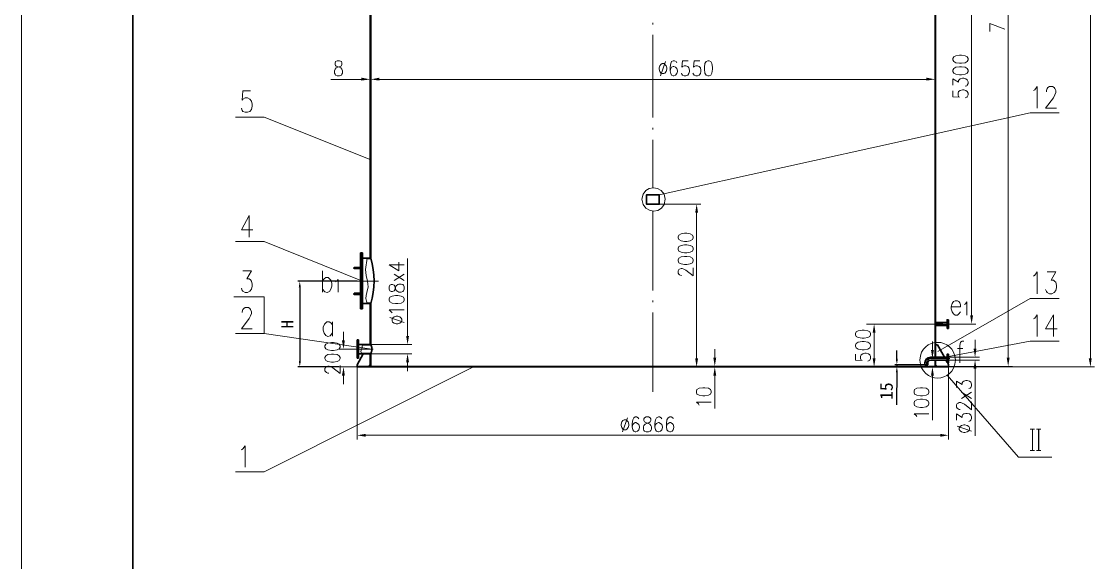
# Model space of a CAD drawing. Header units: millimetres. Extents: x 0 to 1181, y 0 to 1658.
# Drawn here: x 9 to 680, y 942 to 1280 of the extents above; entities that cross this region are included whole.
import ezdxf

# ---------------------------------------------------------------- set-up
doc = ezdxf.new("R2010")
doc.units = ezdxf.units.MM
doc.layers.add('1', color=7, linetype='Continuous')

msp = doc.modelspace()

# ---------------------------------------------------------------- hatches: boundary and pattern name
h = msp.add_hatch(color=0)
h.dxf.hatch_style = 2
h.paths.add_polyline_path([(221.4, 1244.84), (221.4, 1243.04), (226.8, 1243.76)])
h = msp.add_hatch(color=0)
h.dxf.hatch_style = 2
h.paths.add_polyline_path([(232.56, 1244.84), (232.56, 1243.04), (227.16, 1243.76)])
h = msp.add_hatch(color=0)
h.dxf.hatch_style = 2
h.paths.add_polyline_path([(232.56, 1244.84), (232.56, 1243.04), (227.16, 1243.76)])
h = msp.add_hatch(color=0)
h.dxf.hatch_style = 2
h.paths.add_polyline_path([(574.56, 1244.84), (574.56, 1243.04), (579.96, 1243.76)])
h = msp.add_hatch(color=0)
h.dxf.hatch_style = 2
h.paths.add_polyline_path([(430.02, 1160.42), (431.82, 1160.42), (430.92, 1165.82)])
h = msp.add_hatch(color=0)
h.dxf.hatch_style = 2
h.paths.add_polyline_path([(601.92, 1096.34), (603.72, 1096.34), (602.82, 1090.94)])
h = msp.add_hatch(color=0)
h.dxf.hatch_style = 2
h.paths.add_polyline_path([(540.97, 1085.54), (542.77, 1085.54), (541.87, 1090.94)])
h = msp.add_hatch(color=0)
h.dxf.hatch_style = 2
h.paths.add_polyline_path([(209.16, 1080.68), (210.96, 1080.68), (210.24, 1075.28)])
h = msp.add_hatch(color=0)
h.dxf.hatch_style = 2
h.paths.add_polyline_path([(249.3, 1083.56), (251.1, 1083.56), (250.2, 1078.16)])
h = msp.add_hatch(color=0)
h.dxf.hatch_style = 2
h.paths.add_polyline_path([(577.44, 1074.74), (579.24, 1074.74), (578.34, 1069.52)])
h = msp.add_hatch(color=0)
h.dxf.hatch_style = 2
h.paths.add_polyline_path([(604.08, 1075.64), (605.88, 1075.64), (604.98, 1070.24)])
h = msp.add_hatch(color=0)
h.dxf.hatch_style = 2
h.paths.add_polyline_path([(249.3, 1067), (251.1, 1067), (250.2, 1072.4)])
h = msp.add_hatch(color=0)
h.dxf.hatch_style = 2
h.paths.add_polyline_path([(430.02, 1069.52), (431.82, 1069.52), (430.92, 1064.12)])
h = msp.add_hatch(color=0)
h.dxf.hatch_style = 2
h.paths.add_polyline_path([(441.36, 1069.88), (443.16, 1069.88), (442.26, 1064.48)])
h = msp.add_hatch(color=0)
h.dxf.hatch_style = 2
h.paths.add_polyline_path([(540.97, 1069.52), (542.77, 1069.52), (541.87, 1064.12)])
h = msp.add_hatch(color=0)
h.dxf.hatch_style = 2
h.paths.add_polyline_path([(604.08, 1063.04), (605.88, 1063.04), (604.98, 1068.44)])
h = msp.add_hatch(color=0)
h.dxf.hatch_style = 2
h.paths.add_polyline_path([(624.78, 1069.88), (626.58, 1069.88), (625.68, 1064.48)])
h = msp.add_hatch(color=0)
h.dxf.hatch_style = 2
h.paths.add_polyline_path([(676.08, 1069.52), (677.88, 1069.52), (677.16, 1064.12)])
h = msp.add_hatch(color=0)
h.dxf.hatch_style = 2
h.paths.add_polyline_path([(209.16, 1058.72), (210.96, 1058.72), (210.24, 1064.12)])
h = msp.add_hatch(color=0)
h.dxf.hatch_style = 2
h.paths.add_polyline_path([(441.36, 1058.72), (443.16, 1058.72), (442.26, 1064.12)])
h = msp.add_hatch(color=0)
h.dxf.hatch_style = 2
h.paths.add_polyline_path([(577.44, 1058.72), (579.24, 1058.72), (578.34, 1064.12)])
h = msp.add_hatch(color=0)
h.dxf.hatch_style = 2
h.paths.add_polyline_path([(224.1, 1022.36), (224.1, 1020.56), (218.7, 1021.46)])
h = msp.add_hatch(color=0)
h.dxf.hatch_style = 2
h.paths.add_polyline_path([(583.2, 1022.36), (583.2, 1020.56), (588.42, 1021.46)])

# ---------------------------------------------------------------- linework, layer by layer
for p, q in [((218.69, 1117.63), (181.59, 1117.63)), ((182.84, 1115.13), (182.84, 1066.65)), ((556.1, 1068.07), (556.13, 1074.41)), ((207.14, 1064.15), (181.59, 1064.15)), ((573.54, 1065.57), (554.85, 1065.57)), ((565.16, 1064.47), (554.85, 1064.47)), ((556.1, 1061.97), (555.82, 1040.45)), ((556.1, 1065.57), (556.1, 1064.47))]:
    msp.add_line(p, q)
for points in [[(182.2, 1113.88), (183.45, 1113.88), (182.83, 1117.63)], [(182.21, 1067.9), (183.46, 1067.9), (182.84, 1064.15)], [(555.47, 1069.32), (556.72, 1069.32), (556.1, 1065.57)], [(555.48, 1060.72), (556.73, 1060.72), (556.1, 1064.47)]]:
    msp.add_solid(points)
at = {"layer": '1', "color": 0, "lineweight": 9}
for points in [[(8.82, 1658.3), (8.82, 0.32)], [(677.16, 1505.84), (677.16, 1069.52)], [(625.68, 1448.96), (625.68, 1069.88)], [(602.82, 1096.34), (602.82, 1371.02)], [(403.56, 1279.04), (403.56, 1278.14)], [(614.16, 1273.64), (614.16, 1278.68), (623.52, 1275.08)], [(403.56, 1271.66), (403.56, 1220)], [(411.48, 1254.92), (408.24, 1245.92)], [(418.5, 1254.02), (418.14, 1254.92), (417.06, 1255.46), (416.34, 1255.46), (415.26, 1254.92), (414.72, 1253.66), (414.36, 1251.32), (414.36, 1249.16), (414.72, 1247.36), (415.26, 1246.46), (416.34, 1245.92), (416.7, 1245.92), (417.78, 1246.46), (418.5, 1247.36), (418.86, 1248.8), (418.86, 1249.16), (418.5, 1250.6), (417.78, 1251.32), (416.7, 1251.86), (416.34, 1251.86), (415.26, 1251.32), (414.72, 1250.6), (414.36, 1249.16)], [(425.7, 1255.46), (422.1, 1255.46), (421.74, 1251.32), (422.1, 1251.86), (423.18, 1252.22), (424.26, 1252.22), (425.34, 1251.86), (426.06, 1250.96), (426.42, 1249.52), (426.42, 1248.8), (426.06, 1247.36), (425.34, 1246.46), (424.26, 1245.92), (423.18, 1245.92), (422.1, 1246.46), (421.74, 1247), (421.38, 1247.72)], [(432.9, 1255.46), (429.3, 1255.46), (428.94, 1251.32), (429.3, 1251.86), (430.38, 1252.22), (431.46, 1252.22), (432.54, 1251.86), (433.26, 1250.96), (433.62, 1249.52), (433.62, 1248.8), (433.26, 1247.36), (432.54, 1246.46), (431.46, 1245.92), (430.38, 1245.92), (429.3, 1246.46), (428.94, 1247), (428.58, 1247.72)], [(437.94, 1255.46), (436.86, 1254.92), (436.14, 1253.66), (435.78, 1251.32), (435.78, 1250.06), (436.14, 1247.72), (436.86, 1246.46), (437.94, 1245.92), (438.66, 1245.92), (439.74, 1246.46), (440.46, 1247.72), (440.82, 1250.06), (440.82, 1251.32), (440.46, 1253.66), (439.74, 1254.92), (438.66, 1255.46), (437.94, 1255.46)], [(591.12, 1256), (591.66, 1254.92), (592.92, 1254.2), (595.26, 1253.84), (596.52, 1253.84), (598.86, 1254.2), (600.12, 1254.92), (600.66, 1256), (600.66, 1256.72), (600.12, 1257.8), (598.86, 1258.52), (596.52, 1258.88), (595.26, 1258.88), (592.92, 1258.52), (591.66, 1257.8), (591.12, 1256.72), (591.12, 1256)], [(409.32, 1253.66), (408.6, 1253.12), (407.88, 1252.22), (407.52, 1250.96), (407.52, 1250.06), (407.88, 1248.8), (408.6, 1247.72), (409.32, 1247.36), (410.4, 1247.36), (411.12, 1247.72), (411.84, 1248.8), (412.2, 1250.06), (412.2, 1250.96), (411.84, 1252.22), (411.12, 1253.12), (410.4, 1253.66), (409.32, 1253.66)], [(591.12, 1248.8), (591.66, 1247.72), (592.92, 1247), (595.26, 1246.64), (596.52, 1246.64), (598.86, 1247), (600.12, 1247.72), (600.66, 1248.8), (600.66, 1249.52), (600.12, 1250.6), (598.86, 1251.32), (596.52, 1251.68), (595.26, 1251.68), (592.92, 1251.32), (591.66, 1250.6), (591.12, 1249.52), (591.12, 1248.8)], [(221.4, 1243.76), (202.32, 1243.76)], [(226.8, 1244.12), (226.8, 1246.64)], [(227.16, 1189.58), (227.16, 1246.64)], [(227.16, 1244.12), (227.16, 1246.64)], [(232.56, 1243.76), (574.56, 1243.76)], [(232.56, 1243.76), (237.96, 1243.76)], [(579.96, 1189.22), (579.96, 1246.64)], [(591.12, 1240.16), (591.12, 1244.12), (594.72, 1241.96), (594.72, 1243.04), (595.26, 1243.76), (595.62, 1244.12), (597.06, 1244.48), (597.96, 1244.48), (599.22, 1244.12), (600.12, 1243.4), (600.66, 1242.32), (600.66, 1241.24), (600.12, 1240.16), (599.76, 1239.8), (598.86, 1239.44)], [(152.1, 1236.56), (147.24, 1236.56), (146.88, 1230.8), (147.24, 1231.52), (148.68, 1232.24), (150.12, 1232.24), (151.56, 1231.52), (152.64, 1230.08), (153, 1228.28), (153, 1227.02), (152.64, 1225.04), (151.56, 1223.78), (150.12, 1223.24), (148.68, 1223.24), (147.24, 1223.78), (146.88, 1224.32), (146.34, 1225.76)], [(591.12, 1236.56), (591.12, 1232.96), (595.26, 1232.6), (594.72, 1232.96), (594.36, 1234.04), (594.36, 1235.12), (594.72, 1236.2), (595.62, 1236.92), (597.06, 1237.28), (597.96, 1237.28), (599.22, 1236.92), (600.12, 1236.2), (600.66, 1235.12), (600.66, 1234.04), (600.12, 1232.96), (599.76, 1232.6), (598.86, 1232.24)], [(641.52, 1236.74), (642.42, 1237.28), (643.86, 1239.26), (643.86, 1225.76)], [(649.62, 1236.02), (649.62, 1236.74), (650.16, 1238), (650.52, 1238.72), (651.6, 1239.26), (653.4, 1239.26), (654.48, 1238.72), (654.84, 1238), (655.38, 1236.74), (655.38, 1235.48), (654.84, 1234.04), (653.94, 1232.24), (649.08, 1225.76), (655.92, 1225.76)], [(407.52, 1171.76), (639.54, 1222.88)], [(657.54, 1222.88), (639.54, 1222.88)], [(226.8, 1193.72), (160.56, 1220.18), (142.56, 1220.18)], [(403.56, 1213.52), (403.56, 1212.44)], [(403.56, 1205.96), (403.56, 1176.08)], [(403.56, 1161.5), (403.56, 1112)], [(407.88, 1165.82), (433.62, 1165.82)], [(151.2, 1158.8), (146.34, 1149.8), (153.54, 1149.8)], [(151.2, 1158.8), (151.2, 1145.3)], [(430.92, 1160.42), (430.92, 1069.52)], [(419.4, 1144.76), (419.76, 1143.68), (421.2, 1142.96), (423.36, 1142.6), (424.8, 1142.6), (426.96, 1142.96), (428.4, 1143.68), (428.76, 1144.76), (428.76, 1145.48), (428.4, 1146.56), (426.96, 1147.28), (424.8, 1147.64), (423.36, 1147.64), (421.2, 1147.28), (419.76, 1146.56), (419.4, 1145.48), (419.4, 1144.76)], [(160.56, 1142.42), (142.56, 1142.42)], [(222.12, 1117.76), (160.56, 1142.42)], [(419.4, 1137.56), (419.76, 1136.48), (421.2, 1135.76), (423.36, 1135.4), (424.8, 1135.4), (426.96, 1135.76), (428.4, 1136.48), (428.76, 1137.56), (428.76, 1138.28), (428.4, 1139.36), (426.96, 1140.08), (424.8, 1140.44), (423.36, 1140.44), (421.2, 1140.08), (419.76, 1139.36), (419.4, 1138.28), (419.4, 1137.56)], [(220.32, 1133.6), (222.48, 1133.6)], [(225, 1103.72), (224.46, 1105.34), (224.1, 1106.96), (224.28, 1108.76), (224.64, 1110.56), (225.54, 1114.16), (225.36, 1115.96), (225.18, 1117.76), (224.28, 1121.36), (223.92, 1124.96), (225, 1132.16)], [(238.68, 1127.84), (244.8, 1124.24), (244.8, 1129.64)], [(238.68, 1127.84), (248.04, 1127.84)], [(250.2, 1083.56), (250.2, 1131.8)], [(419.4, 1130.36), (419.76, 1129.28), (421.2, 1128.56), (423.36, 1128.2), (424.8, 1128.2), (426.96, 1128.56), (428.4, 1129.28), (428.76, 1130.36), (428.76, 1131.08), (428.4, 1132.16), (426.96, 1132.88), (424.8, 1133.24), (423.36, 1133.24), (421.2, 1132.88), (419.76, 1132.16), (419.4, 1131.08), (419.4, 1130.36)], [(147.24, 1124.24), (152.64, 1124.24), (149.76, 1119.2), (151.2, 1119.2), (152.1, 1118.48), (152.64, 1117.76), (153, 1115.96), (153, 1114.52), (152.64, 1112.72), (151.56, 1111.46), (150.12, 1110.74), (148.68, 1110.74), (147.24, 1111.46), (146.88, 1112), (146.34, 1113.44)], [(197.1, 1110.92), (197.1, 1124.24)], [(216.54, 1126.04), (220.86, 1126.04)], [(248.04, 1118.12), (241.74, 1122.08)], [(248.04, 1122.08), (241.74, 1118.12)], [(421.56, 1121.36), (421.2, 1121.36), (420.12, 1121.72), (419.76, 1122.08), (419.4, 1122.8), (419.4, 1124.24), (419.76, 1124.96), (420.12, 1125.32), (421.2, 1125.68), (421.92, 1125.68), (423, 1125.32), (424.26, 1124.6), (428.76, 1121), (428.76, 1126.04)], [(641.52, 1120.82), (642.42, 1121.54), (643.86, 1123.52), (643.86, 1109.84)], [(650.16, 1123.52), (655.38, 1123.52), (652.5, 1118.3), (653.94, 1118.3), (654.84, 1117.58), (655.38, 1117.04), (655.92, 1115.06), (655.92, 1113.8), (655.38, 1111.82), (654.48, 1110.56), (653.04, 1109.84), (651.6, 1109.84), (650.16, 1110.56), (649.62, 1111.28), (649.08, 1112.54)], [(205.2, 1117.4), (205.92, 1117.76), (206.82, 1118.84), (206.82, 1110.92)], [(232.02, 1117.76), (218.16, 1117.76)], [(238.68, 1112.72), (239.04, 1111.64), (239.94, 1111.28), (240.84, 1111.28), (241.74, 1111.64), (242.28, 1112.36), (242.64, 1113.8), (243.18, 1114.88), (244.08, 1115.6), (244.8, 1115.96), (246.24, 1115.96), (247.14, 1115.6), (247.68, 1115.24), (248.04, 1114.16), (248.04, 1112.72), (247.68, 1111.64), (247.14, 1111.28), (246.24, 1110.92), (244.8, 1110.92), (244.08, 1111.28), (243.18, 1112), (242.64, 1113.08), (242.28, 1114.52), (241.74, 1115.24), (240.84, 1115.6), (239.94, 1115.6), (239.04, 1115.24), (238.68, 1114.16), (238.68, 1112.72)], [(160.56, 1085), (160.56, 1107.86), (141.66, 1107.86)], [(216.54, 1109.84), (220.86, 1109.84)], [(238.68, 1105.88), (239.04, 1104.8), (240.48, 1104.08), (242.64, 1103.72), (244.08, 1103.72), (246.24, 1104.08), (247.68, 1104.8), (248.04, 1105.88), (248.04, 1106.6), (247.68, 1107.68), (246.24, 1108.4), (244.08, 1108.76), (242.64, 1108.76), (240.48, 1108.4), (239.04, 1107.68), (238.68, 1106.6), (238.68, 1105.88)], [(657.54, 1106.96), (639.54, 1106.96), (581.76, 1073.84)], [(146.88, 1098.14), (146.88, 1098.68), (147.24, 1100.12), (147.78, 1100.66), (148.68, 1101.38), (150.66, 1101.38), (151.56, 1100.66), (152.1, 1100.12), (152.64, 1098.68), (152.64, 1097.6), (152.1, 1096.16), (151.2, 1094.36), (146.34, 1087.88), (153, 1087.88)], [(220.32, 1102.1), (222.48, 1102.1)], [(403.56, 1105.7), (403.56, 1104.62)], [(590.04, 1101.74), (595.98, 1101.74), (595.98, 1103), (595.44, 1104.26), (594.9, 1104.98), (594, 1105.52), (592.56, 1105.52), (591.48, 1104.98), (590.58, 1103.72), (590.04, 1101.74), (590.04, 1100.48), (590.58, 1098.5), (591.48, 1097.24), (592.56, 1096.52), (594, 1096.52), (594.9, 1097.24), (595.98, 1098.5)], [(598.32, 1103.18), (599.04, 1103.54), (599.76, 1104.8), (599.76, 1096.52)], [(240.48, 1097.96), (239.94, 1098.68), (238.68, 1099.76), (248.04, 1099.76)], [(239.04, 1095.08), (248.04, 1091.84)], [(240.48, 1092.92), (240.84, 1092.2), (241.74, 1091.48), (243.18, 1091.12), (244.08, 1091.12), (245.34, 1091.48), (246.24, 1092.2), (246.6, 1092.92), (246.6, 1094), (246.24, 1094.72), (245.34, 1095.44), (244.08, 1095.8), (243.18, 1095.8), (241.74, 1095.44), (240.84, 1094.72), (240.48, 1094), (240.48, 1092.92)], [(403.56, 1098.14), (403.56, 1048.64)], [(641.52, 1094.18), (642.42, 1094.72), (643.86, 1096.7), (643.86, 1083.2)], [(653.94, 1096.7), (649.08, 1087.88), (656.28, 1087.88)], [(653.94, 1096.7), (653.94, 1083.2)], [(203.22, 1092.38), (203.22, 1083.38)], [(530.17, 1084.28), (530.71, 1083.2), (531.97, 1082.48), (534.31, 1082.12), (535.57, 1082.12), (537.91, 1082.48), (539.17, 1083.2), (539.71, 1084.28), (539.71, 1085), (539.17, 1086.08), (537.91, 1086.8), (535.57, 1087.16), (534.31, 1087.16), (531.97, 1086.8), (530.71, 1086.08), (530.17, 1085), (530.17, 1084.28)], [(579.78, 1090.94), (537.22, 1090.94)], [(578.88, 1090.94), (589.14, 1090.94)], [(584.64, 1091.84), (584.64, 1091.12), (584.46, 1090.76), (584.28, 1090.04)], [(588.6, 1090.94), (605.52, 1090.94)], [(227.88, 1075.28), (160.56, 1085), (142.56, 1085)], [(210.24, 1080.68), (210.24, 1086.08)], [(541.87, 1069.52), (541.87, 1085.54)], [(578.34, 1074.74), (578.34, 1080.14)], [(581.94, 1069.52), (639.54, 1080.32)], [(597.96, 1080.32), (596.88, 1080.32), (595.98, 1079.6), (595.44, 1077.62), (595.44, 1066.82)], [(604.98, 1075.64), (604.98, 1081.04)], [(657.54, 1080.32), (639.54, 1080.32)], [(198.54, 1076.54), (199.08, 1075.46), (200.34, 1074.74), (202.68, 1074.38), (203.94, 1074.38), (206.28, 1074.74), (207.54, 1075.46), (208.08, 1076.54), (208.08, 1077.26), (207.54, 1078.34), (206.28, 1079.06), (203.94, 1079.42), (202.68, 1079.42), (200.34, 1079.06), (199.08, 1078.34), (198.54, 1077.26), (198.54, 1076.54)], [(218.52, 1075.28), (207.36, 1075.28)], [(217.44, 1075.28), (228.6, 1075.28)], [(219.96, 1078.16), (252.9, 1078.16)], [(221.4, 1072.4), (221.04, 1073.84), (221.4, 1075.28), (221.76, 1076.72), (221.94, 1078.16)], [(442.26, 1069.88), (442.26, 1075.28)], [(530.17, 1077.08), (530.71, 1076), (531.97, 1075.28), (534.31, 1074.92), (535.57, 1074.92), (537.91, 1075.28), (539.17, 1076), (539.71, 1077.08), (539.71, 1077.8), (539.17, 1078.88), (537.91, 1079.6), (535.57, 1079.96), (534.31, 1079.96), (531.97, 1079.6), (530.71, 1078.88), (530.17, 1077.8), (530.17, 1077.08)], [(594, 1075.64), (597.42, 1075.64)], [(198.54, 1069.34), (199.08, 1068.26), (200.34, 1067.54), (202.68, 1067.18), (203.94, 1067.18), (206.28, 1067.54), (207.54, 1068.26), (208.08, 1069.34), (208.08, 1070.06), (207.54, 1071.14), (206.28, 1071.86), (203.94, 1072.22), (202.68, 1072.22), (200.34, 1071.86), (199.08, 1071.14), (198.54, 1070.06), (198.54, 1069.34)], [(219.96, 1072.4), (252.9, 1072.4)], [(250.2, 1067), (250.2, 1061.6)], [(530.17, 1072.04), (530.17, 1068.44), (534.31, 1068.08), (533.77, 1068.44), (533.41, 1069.52), (533.41, 1070.6), (533.77, 1071.68), (534.85, 1072.4), (536.11, 1072.76), (537.01, 1072.76), (538.45, 1072.4), (539.17, 1071.68), (539.71, 1070.6), (539.71, 1069.52), (539.17, 1068.44), (538.81, 1068.08), (537.91, 1067.72)], [(577.26, 1069.52), (576.36, 1069.16), (575.28, 1068.62), (574.74, 1067.72), (574.56, 1066.64)], [(581.76, 1069.52), (575.64, 1069.52)], [(577.26, 1069.52), (588.42, 1069.52)], [(578.88, 1069.52), (589.14, 1069.52)], [(587.88, 1070.24), (607.68, 1070.24)], [(587.88, 1068.44), (607.68, 1068.44)], [(291.42, 1064.12), (160.56, 998.6), (142.56, 998.6)], [(200.88, 1060.34), (200.34, 1060.34), (199.44, 1060.7), (199.08, 1061.06), (198.54, 1061.78), (198.54, 1063.22), (199.08, 1063.94), (199.44, 1064.3), (200.34, 1064.66), (201.24, 1064.66), (202.14, 1064.3), (203.58, 1063.58), (208.08, 1059.98), (208.08, 1065.02)], [(218.52, 1064.12), (207.36, 1064.12)], [(218.7, 1063.76), (218.7, 1018.76)], [(403.74, 1064.48), (444.96, 1064.48)], [(403.74, 1064.12), (444.96, 1064.12)], [(407.88, 1064.12), (433.62, 1064.12)], [(588.24, 1064.12), (564.48, 1064.12)], [(574.56, 1066.64), (574.56, 1065.2)], [(588.24, 1064.12), (575.64, 1064.12)], [(588.42, 1063.76), (588.42, 1018.76)], [(588.6, 1064.48), (628.38, 1064.48)], [(588.6, 1064.12), (679.68, 1064.12)], [(604.98, 1063.04), (604.98, 1021.1)], [(210.24, 1058.72), (210.24, 1053.32)], [(442.26, 1058.72), (442.26, 1038.2)], [(578.34, 1058.72), (578.34, 1031)], [(653.04, 1007.78), (632.16, 1007.78), (587.52, 1059.08)], [(593.28, 1051.34), (593.28, 1055.3), (596.88, 1053.14), (596.88, 1054.22), (597.42, 1054.94), (597.96, 1055.3), (599.22, 1055.66), (600.12, 1055.66), (601.56, 1055.3), (602.28, 1054.58), (602.82, 1053.5), (602.82, 1052.42), (602.28, 1051.34), (601.92, 1050.98), (601.02, 1050.62)], [(430.74, 1048.28), (431.1, 1047.2), (432.54, 1046.48), (434.7, 1046.12), (435.96, 1046.12), (438.3, 1046.48), (439.56, 1047.2), (440.1, 1048.28), (440.1, 1049), (439.56, 1050.08), (438.3, 1050.8), (435.96, 1051.16), (434.7, 1051.16), (432.54, 1050.8), (431.1, 1050.08), (430.74, 1049), (430.74, 1048.28)], [(566.82, 1048.28), (567.18, 1047.2), (568.62, 1046.48), (570.78, 1046.12), (572.04, 1046.12), (574.38, 1046.48), (575.64, 1047.2), (576.18, 1048.28), (576.18, 1049), (575.64, 1050.08), (574.38, 1050.8), (572.04, 1051.16), (570.78, 1051.16), (568.62, 1050.8), (567.18, 1050.08), (566.82, 1049), (566.82, 1048.28)], [(602.82, 1044.5), (596.52, 1048.46)], [(602.82, 1048.46), (596.52, 1044.5)], [(432.54, 1040.36), (432, 1041.08), (430.74, 1042.16), (440.1, 1042.16)], [(566.82, 1041.08), (567.18, 1040), (568.62, 1039.28), (570.78, 1038.92), (572.04, 1038.92), (574.38, 1039.28), (575.64, 1040), (576.18, 1041.08), (576.18, 1041.8), (575.64, 1042.88), (574.38, 1043.6), (572.04, 1043.96), (570.78, 1043.96), (568.62, 1043.6), (567.18, 1042.88), (566.82, 1041.8), (566.82, 1041.08)], [(595.62, 1037.66), (595.08, 1037.66), (594.36, 1038.02), (593.82, 1038.38), (593.28, 1039.1), (593.28, 1040.54), (593.82, 1041.26), (594.36, 1041.62), (595.08, 1041.98), (596.16, 1041.98), (596.88, 1041.62), (598.32, 1040.9), (602.82, 1037.3), (602.82, 1042.34)], [(568.62, 1033.16), (568.08, 1033.88), (566.82, 1034.96), (576.18, 1034.96)], [(593.28, 1030.82), (593.28, 1034.78), (596.88, 1032.62), (596.88, 1033.7), (597.42, 1034.42), (597.96, 1034.78), (599.22, 1035.14), (600.12, 1035.14), (601.56, 1034.78), (602.28, 1034.06), (602.82, 1032.98), (602.82, 1031.9), (602.28, 1030.82), (601.92, 1030.46), (601.02, 1030.1)], [(385.56, 1031.18), (384.84, 1030.64), (384.12, 1029.92), (383.76, 1028.48), (383.76, 1027.58), (384.12, 1026.32), (384.84, 1025.24), (385.56, 1024.88), (386.64, 1024.88), (387.36, 1025.24), (388.08, 1026.32), (388.44, 1027.58), (388.44, 1028.48), (388.08, 1029.92), (387.36, 1030.64), (386.64, 1031.18), (385.56, 1031.18)], [(387.72, 1032.44), (384.48, 1023.62)], [(394.74, 1031.72), (394.38, 1032.44), (393.3, 1032.98), (392.58, 1032.98), (391.68, 1032.44), (390.96, 1031.18), (390.6, 1028.84), (390.6, 1026.68), (390.96, 1024.88), (391.68, 1023.98), (392.58, 1023.62), (392.94, 1023.62), (394.02, 1023.98), (394.74, 1024.88), (395.1, 1026.32), (395.1, 1026.68), (394.74, 1028.12), (394.02, 1028.84), (392.94, 1029.38), (392.58, 1029.38), (391.68, 1028.84), (390.96, 1028.12), (390.6, 1026.68)], [(399.42, 1032.98), (398.34, 1032.44), (397.98, 1031.72), (397.98, 1030.64), (398.34, 1029.92), (399.06, 1029.38), (401.58, 1028.48), (402.3, 1027.58), (402.66, 1026.68), (402.66, 1025.24), (402.3, 1024.52), (401.94, 1023.98), (400.86, 1023.62), (399.42, 1023.62), (398.34, 1023.98), (397.98, 1024.52), (397.62, 1025.24), (397.62, 1026.68), (397.98, 1027.58), (398.7, 1028.48), (401.22, 1029.38), (401.94, 1029.92), (402.3, 1030.64), (402.3, 1031.72), (401.94, 1032.44), (400.86, 1032.98), (399.42, 1032.98)], [(409.14, 1031.72), (408.78, 1032.44), (407.7, 1032.98), (406.98, 1032.98), (405.9, 1032.44), (405.18, 1031.18), (404.82, 1028.84), (404.82, 1026.68), (405.18, 1024.88), (405.9, 1023.98), (406.98, 1023.62), (407.34, 1023.62), (408.42, 1023.98), (409.14, 1024.88), (409.5, 1026.32), (409.5, 1026.68), (409.14, 1028.12), (408.42, 1028.84), (407.34, 1029.38), (406.98, 1029.38), (405.9, 1028.84), (405.18, 1028.12), (404.82, 1026.68)], [(416.34, 1031.72), (415.98, 1032.44), (414.9, 1032.98), (414.18, 1032.98), (413.1, 1032.44), (412.38, 1031.18), (412.02, 1028.84), (412.02, 1026.68), (412.38, 1024.88), (413.1, 1023.98), (414.18, 1023.62), (414.54, 1023.62), (415.62, 1023.98), (416.34, 1024.88), (416.7, 1026.32), (416.7, 1026.68), (416.34, 1028.12), (415.62, 1028.84), (414.54, 1029.38), (414.18, 1029.38), (413.1, 1028.84), (412.38, 1028.12), (412.02, 1026.68)], [(593.82, 1027.22), (602.82, 1023.98)], [(595.08, 1025.06), (595.62, 1024.34), (596.52, 1023.62), (597.96, 1023.26), (598.68, 1023.26), (600.12, 1023.62), (601.02, 1024.34), (601.56, 1025.06), (601.56, 1026.14), (601.02, 1026.86), (600.12, 1027.58), (598.68, 1027.94), (597.96, 1027.94), (596.52, 1027.58), (595.62, 1026.86), (595.08, 1026.14), (595.08, 1025.06)], [(224.1, 1021.46), (583.2, 1021.46)], [(639.54, 1025.24), (642.24, 1025.24)], [(640.8, 1025.24), (640.8, 1011.92)], [(640.98, 1011.92), (640.98, 1025.24)], [(643.5, 1025.24), (646.2, 1025.24)], [(644.58, 1025.24), (644.58, 1011.92)], [(644.94, 1011.92), (644.94, 1025.24)], [(146.34, 1012.46), (147.24, 1013), (148.68, 1014.98), (148.68, 1001.48)], [(639.54, 1011.92), (642.24, 1011.92)], [(643.5, 1011.92), (646.2, 1011.92)]]:
    msp.add_lwpolyline(points, dxfattribs=at)
at = {"layer": '1', "color": 0, "lineweight": 35}
for points in [[(78.48, 1630.4), (78.48, 28.22)], [(226.8, 1455.08), (226.8, 1132.16)], [(227.16, 1454.36), (227.16, 1132.16)], [(579.96, 1454.36), (579.96, 1070.24)], [(580.32, 1375.52), (580.32, 1091.84)], [(403.56, 1171.76), (407.52, 1171.76), (407.52, 1165.82), (399.6, 1165.82), (399.6, 1171.76), (403.56, 1171.76)], [(220.86, 1100.48), (220.86, 1135.4)], [(220.86, 1135.4), (222.12, 1135.4)], [(221.4, 1100.48), (221.4, 1135.4)], [(222.12, 1100.48), (222.12, 1135.4)], [(227.16, 1132.16), (222.12, 1132.16)], [(224.82, 1131.8), (227.34, 1131.8)], [(216.9, 1126.22), (216.72, 1126.22), (216.54, 1126.04), (216.72, 1125.68), (216.9, 1125.68), (220.86, 1125.68)], [(216.9, 1126.22), (220.86, 1126.22)], [(216.9, 1110.2), (216.72, 1110.02), (216.54, 1109.84), (216.72, 1109.48), (216.9, 1109.48)], [(216.9, 1110.2), (220.86, 1110.2)], [(216.9, 1109.48), (220.86, 1109.48)], [(220.86, 1100.48), (222.12, 1100.48)], [(222.12, 1103.72), (227.16, 1103.72)], [(225, 1103.9), (227.34, 1103.9)], [(226.8, 1103.72), (226.8, 1078.16)], [(227.16, 1103.72), (227.34, 1103.72)], [(227.16, 1103.72), (227.16, 1078.16)], [(587.52, 1088.24), (587.52, 1093.64), (588.42, 1093.64)], [(588.42, 1093.64), (588.42, 1088.24)], [(579.96, 1091.84), (587.52, 1091.84)], [(579.96, 1091.66), (584.64, 1091.66)], [(579.96, 1090.22), (584.28, 1090.22)], [(579.96, 1090.04), (587.52, 1090.04)], [(580.32, 1090.04), (580.32, 1070.24)], [(587.52, 1088.24), (588.42, 1088.24)], [(219.6, 1081.04), (218.7, 1081.04), (218.7, 1069.7)], [(219.6, 1081.04), (219.6, 1069.7)], [(219.6, 1078.16), (227.16, 1078.16)], [(221.94, 1077.98), (227.16, 1077.98)], [(225.72, 1077.98), (226.8, 1077.98)], [(227.16, 1072.4), (227.88, 1074.38), (227.88, 1076.36), (227.16, 1078.16)], [(580.32, 1077.98), (581.4, 1077.98), (585.9, 1070.24)], [(222.48, 1072.4), (218.7, 1065.56)], [(218.7, 1069.7), (219.6, 1069.7)], [(219.6, 1072.4), (227.16, 1072.4)], [(221.4, 1072.58), (227.16, 1072.58)], [(226.8, 1072.4), (226.8, 1064.48)], [(227.16, 1072.4), (227.16, 1064.48)], [(577.26, 1068.44), (576.36, 1068.26), (575.64, 1067.72), (575.46, 1066.64)], [(577.08, 1070.24), (587.52, 1070.24)], [(577.26, 1068.44), (587.52, 1068.44)], [(579.96, 1068.44), (579.96, 1064.48)], [(580.32, 1068.44), (580.32, 1064.48)], [(586.8, 1068.44), (587.52, 1067.18)], [(588.42, 1072.04), (587.52, 1072.04), (587.52, 1066.64)], [(588.42, 1072.04), (588.42, 1066.64)], [(218.7, 1065.56), (218.7, 1064.12)], [(218.7, 1064.48), (588.42, 1064.48)], [(218.7, 1064.12), (588.42, 1064.12)], [(226.8, 1065.56), (226.08, 1064.48)], [(573.66, 1065.56), (575.46, 1065.56), (575.46, 1066.64)], [(573.66, 1066.64), (573.66, 1065.56)], [(580.32, 1065.56), (581.22, 1064.48)], [(587.52, 1066.64), (588.42, 1066.64)], [(587.88, 1066.64), (588.42, 1065.56)], [(588.42, 1065.56), (588.42, 1064.12)]]:
    msp.add_lwpolyline(points, dxfattribs=at)
at = {"layer": '1', "color": 0, "lineweight": 9}
for points, knots in [([(206.28, 1255.46), (206.28, 1255.46), (205.2, 1254.92), (205.2, 1254.92), (203.94, 1251.5), (206.28, 1252.22), (208.44, 1250.96), (208.44, 1250.96), (209.16, 1250.06), (209.16, 1250.06), (209.16, 1250.06), (209.52, 1249.16), (209.52, 1249.16), (209.52, 1249.16), (209.52, 1247.72), (209.52, 1247.72), (209.52, 1247.72), (209.16, 1247), (209.16, 1247), (209.16, 1247), (208.8, 1246.46), (208.8, 1246.46), (208.8, 1246.46), (207.72, 1245.92), (207.72, 1245.92), (207.72, 1245.92), (206.28, 1245.92), (206.28, 1245.92), (206.28, 1245.92), (205.2, 1246.46), (205.2, 1246.46), (205.2, 1246.46), (204.84, 1247), (204.84, 1247), (204.84, 1247), (204.48, 1247.72), (204.48, 1247.72), (204.48, 1247.72), (204.48, 1249.16), (204.48, 1249.16), (204.48, 1249.16), (204.84, 1250.06), (204.84, 1250.06), (204.84, 1250.06), (205.56, 1250.96), (205.56, 1250.96), (205.56, 1250.96), (206.64, 1251.32), (206.64, 1251.32), (206.64, 1251.32), (208.08, 1251.86), (208.08, 1251.86), (208.08, 1251.86), (208.8, 1252.22), (208.8, 1252.22), (208.8, 1252.22), (209.16, 1253.12), (209.16, 1253.12), (209.16, 1253.12), (209.16, 1254.02), (209.16, 1254.02), (209.16, 1254.02), (208.8, 1254.92), (208.8, 1254.92), (208.8, 1254.92), (207.72, 1255.46), (207.72, 1255.46), (207.72, 1255.46), (206.28, 1255.46), (206.28, 1255.46)], [0, 0, 0, 0, 1, 1, 1, 2, 2, 2, 3, 3, 3, 4, 4, 4, 5, 5, 5, 6, 6, 6, 7, 7, 7, 8, 8, 8, 9, 9, 9, 10, 10, 10, 11, 11, 11, 12, 12, 12, 13, 13, 13, 14, 14, 14, 15, 15, 15, 16, 16, 16, 17, 17, 17, 18, 18, 18, 19, 19, 19, 20, 20, 20, 21, 21, 21, 22, 22, 22, 23, 23, 23, 23]), ([(411.3, 1168.88), (410.76, 1178.6), (397.08, 1178.42), (396.72, 1168.88), (397.08, 1159.16), (410.94, 1158.98), (411.3, 1168.88)], [0, 0, 0, 0, 1, 1, 1, 2, 2, 2, 2]), ([(197.1, 1117.94), (197.1, 1117.94), (198, 1119.2), (198, 1119.2), (198, 1119.2), (199.08, 1119.92), (199.08, 1119.92), (199.08, 1119.92), (200.52, 1119.92), (200.52, 1119.92), (206.1, 1116.68), (200.88, 1106.42), (197.1, 1112.72)], [0, 0, 0, 0, 1, 1, 1, 2, 2, 2, 3, 3, 3, 4, 4, 4, 4]), ([(203.22, 1090.4), (203.22, 1090.4), (202.32, 1091.66), (202.32, 1091.66), (202.32, 1091.66), (201.24, 1092.38), (201.24, 1092.38), (201.24, 1092.38), (199.8, 1092.38), (199.8, 1092.38), (194.22, 1089.14), (199.44, 1078.88), (203.22, 1085.36)], [0, 0, 0, 0, 1, 1, 1, 2, 2, 2, 3, 3, 3, 4, 4, 4, 4]), ([(592.74, 1068.44), (592.02, 1083.2), (571.14, 1083.2), (570.42, 1068.44), (571.32, 1053.68), (591.84, 1053.32), (592.74, 1068.44)], [0, 0, 0, 0, 1, 1, 1, 2, 2, 2, 2])]:
    msp.add_open_spline(points, degree=3, knots=knots, dxfattribs=at)
at = {"layer": '1', "color": 0, "lineweight": 35}
for points in [[(227.16, 1103.72), (230.04, 1112.9), (230.04, 1122.8), (227.16, 1132.16)], [(577.26, 1070.24), (574.92, 1069.88), (573.84, 1068.98), (573.66, 1066.64)]]:
    msp.add_open_spline(points, degree=3, dxfattribs=at)

# ---------------------------------------------------------------- texts
at = {"attachment_point": 5, "rotation": 90}
for s, insert, char_height in [('H', (175.02, 1090.81), 7.5), ('15', (549.58, 1049.08), 8)]:
    msp.add_mtext(s, dxfattribs=dict(at, insert=insert, char_height=char_height))

doc.saveas('drawing.dxf')
